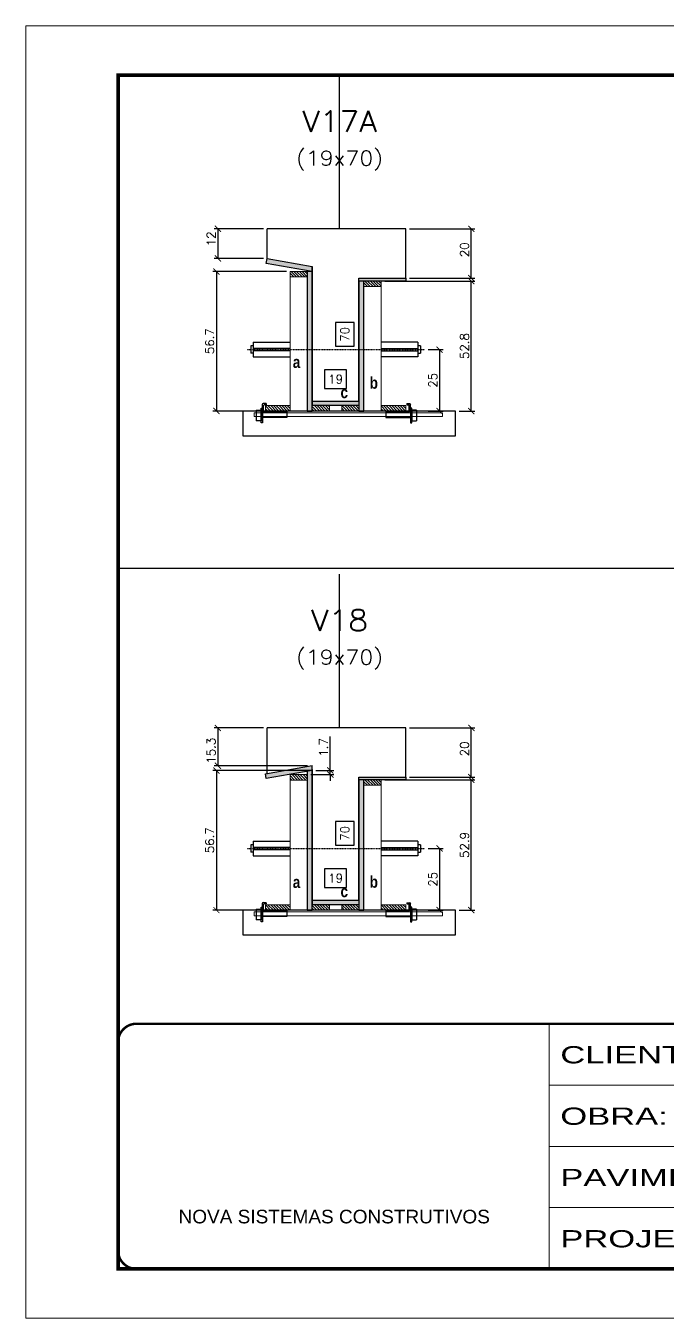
# Model space of a CAD drawing. Extents: x 137137 to 143418, y 10464 to 34486.
# Drawn here: x 137137 to 137658, y 29990 to 31040 of the extents above; entities that cross this region are included whole.
import ezdxf
from ezdxf.enums import TextEntityAlignment as Align

# ---------------------------------------------------------------- set-up
doc = ezdxf.new("R2010")
doc.units = 0
for name, pattern in [('CONTINUO', [0]), ('DASHED', [0.75, 0.5, -0.25]), ('HIDDEN', [0.375, 0.25, -0.125])]:
    doc.linetypes.add(name, pattern=pattern)
for name, color, linetype in [('barrote', 251, 'Continuous'), ('COTA', 241, 'Continuous'), ('Cota Seção (2x)', 4, 'Continuous'), ('detalhes', 4, 'Continuous'), ('Painéis', 200, 'Continuous'), ('presilha', 1, 'Continuous'), ('TENSOR', 3, 'Continuous'), ('Texto de Titulo', 7, 'Continuous'), ('Texto Qtd Sarr', 242, 'Continuous')]:
    doc.layers.add(name, color=color, linetype=linetype)
for name, color, linetype, lineweight in [('CONCRETO', 251, 'Continuous', 25), ('Folhas', 255, 'Continuous', 9), ('Hachura', 251, 'Continuous', 9), ('Madeira', 126, 'Continuous', 18), ('SARRAFO DE PRESSAO', 251, 'DASHED', 9), ('SCO-___-LAJ', 2, 'Continuous', 0), ('Texto Seção', 7, 'Continuous', 15)]:
    doc.layers.add(name, color=color, linetype=linetype, lineweight=lineweight)
doc.styles.add('ARIAL', font='arial.ttf')
doc.styles.add('Romans', font='romans.shx')
doc.styles.add('TECNICA', font='techb___.ttf', dxfattribs={"height": 10})
doc.styles.add('Tecnologia', font='')
doc.styles.get('Tecnologia').set_extended_font_data('Forgotten Futurist')
doc.dimstyles.new('Cota Seção (2x)', dxfattribs={"dimtxt": 7, "dimasz": 5, "dimexe": 3, "dimexo": 3, "dimgap": 2, "dimtad": 3, "dimdec": 1, "dimlfac": 0.5, "dimzin": 12, "dimdsep": 46, "dimtxsty": 'Romans', "dimblk": 'ARCHTICK', "dimcen": 0, "dimclrd": 4, "dimclre": 4, "dimclrt": 1, "dimadec": 1, "dimazin": 3, "dimtfac": 1, "dimtdec": 1, "dimtmove": 0, "dimatfit": 3, "dimldrblk": 'OBLIQUE', "dimfxl": 1, "dimtolj": 1, "dimtzin": 12, "dimarcsym": 0})
doc.dimstyles.new('Cota Seção interna', dxfattribs={"dimtxt": 7, "dimasz": 6, "dimexe": 0.18, "dimexo": 2, "dimgap": -4, "dimtad": 3, "dimdec": 1, "dimlfac": 0.5, "dimzin": 12, "dimdsep": 46, "dimtxsty": 'Romans', "dimblk": 'ARCHTICK', "dimcen": 0.09, "dimse1": 1, "dimse2": 1, "dimsd1": 1, "dimsd2": 1, "dimclrd": 180, "dimclre": 5, "dimclrt": 1, "dimadec": 0, "dimazin": 3, "dimtfac": 1, "dimtdec": 1, "dimtofl": 0, "dimtmove": 0, "dimatfit": 3, "dimldrblk": 'ARCHTICK', "dimfxl": 1, "dimtolj": 1, "dimtzin": 0, "dimarcsym": 0})

# ---------------------------------------------------------------- blocks, each defined once
blk = doc.blocks.new('9999999999')
at = {"color": 30, "linetype": 'CONTINUO'}
for p, q in [((98564.6, 34230.2), (98564.6, 34429.4)), ((98564.6, 34379.6), (99584, 34379.6)), ((98564.6, 34329.8), (99488, 34329.8)), ((98564.6, 34280), (99488, 34280))]:
    blk.add_line(p, q, dxfattribs=at)
at = {"color": 30, "linetype": 'CONTINUO', "const_width": 2}
blk.add_lwpolyline([(99584, 34230.2), (99584, 34414.4, 0.414214), (99569, 34429.4), (98229, 34429.4, 0.414214), (98214, 34414.4), (98214, 34245.2, 0.414214), (98229, 34230.2), (99584, 34230.2)], format="xyb", dxfattribs=at)
at = {"layer": 'Folhas'}
blk.add_lwpolyline([(98139, 34190.2), (99624, 34190.2), (99624, 35240.2), (98139, 35240.2)], close=True, dxfattribs=at)
at = {"layer": 'Folhas', "color": 30, "const_width": 3}
blk.add_lwpolyline([(98214, 34230.2), (99584, 34230.2), (99584, 35200.2), (98214, 35200.2)], close=True, dxfattribs=at)
at = {"color": 7, "linetype": 'Continuous', "ltscale": 5, "style": 'ARIAL'}
blk.add_text('NOVA SISTEMAS CONSTRUTIVOS', height=11.059, dxfattribs=at).set_placement((98263.2, 34267.2))
at = {"layer": 'Folhas', "color": 7, "style": 'Tecnologia', "width": 1.5}
for s, p in [('CLIENTE:', (98573.7, 34397.2)), ('OBRA:', (98573.7, 34347.3)), ('PAVIMENTO:', (98573.7, 34297.5)), ('PROJETO:', (98573.7, 34247.7))]:
    blk.add_text(s, height=14, dxfattribs=at).set_placement(p)
blk = doc.blocks.new('titulo1')
at = {"layer": 'Defpoints', "color": 252, "linetype": 'HIDDEN', "ltscale": 2}
blk.add_line((0, 0), (0, 125), dxfattribs=at)
at = {"layer": 'Defpoints', "style": 'Romans', "oblique": 15}
blk.add_attdef('FOLHA', text='', height=10, dxfattribs=at).set_placement((0, 15.6), align=Align.MIDDLE_CENTER)
at = {"layer": 'Texto Qtd Sarr', "color": 3, "style": 'Romans', "oblique": 15}
for tag, height, p in [('TITULO', 17, (0, 71.4)), ('SEÇÃO', 12, (0, 41.5))]:
    blk.add_attdef(tag, text='', height=height, dxfattribs=at).set_placement(p, align=Align.MIDDLE_CENTER)
blk = doc.blocks.new('*D41')
at = {"layer": 'Cota Seção (2x)', "color": 180, "lineweight": -2, "transparency": 16777216}
for p, q in [((137404.2, 30799.1), (137389.2, 30799.1)), ((137389.2, 30799.1), (137389.2, 30779.8)), ((137404.2, 30779.8), (137404.2, 30799.1)), ((137389.2, 30779.8), (137404.2, 30779.8))]:
    blk.add_line(p, q, dxfattribs=at)
at = {"layer": 'Defpoints', "color": 0, "transparency": 16777216}
for p in [(137408.2, 30875.1), (137408.2, 30875.1), (137408.2, 30735.1)]:
    blk.add_point(p, dxfattribs=at)
at = {"layer": 'Cota Seção (2x)', "color": 1, "transparency": 16777216, "insert": (137396.7, 30789.4), "char_height": 7, "attachment_point": 5, "rotation": 90, "style": 'Romans'}
blk.add_mtext('\\A1;70', dxfattribs=at)
blk = doc.blocks.new('_ArchTick')
at = {"color": 0, "linetype": 'ByBlock', "const_width": 0.15}
blk.add_lwpolyline([(-0.5, -0.5), (0.5, 0.5)], dxfattribs=at)
blk = doc.blocks.new('PRESILHA METÁLICA 1')
at = {"layer": 'presilha'}
for p, q in [((7.5, 10.6), (7.5, 19.9)), ((12, 21), (8.6, 21)), ((9, 11.6), (9, 18.9)), ((12, 19.5), (9.6, 19.5)), ((12, 21), (12, 19.5)), ((0, 13), (6, 13)), ((0, 13), (0, 0)), ((6, 0), (0, 0)), ((6, 15.5), (7.5, 15.5)), ((6, -2.5), (6, 15.5)), ((6, 13), (6, 0)), ((7.5, 15.5), (7.5, -2.5)), ((37.5, 4.1), (7.5, 4.1)), ((37.5, 11), (9.6, 11)), ((37.5, 11), (37.5, 4.1)), ((7.5, -2.5), (6, -2.5))]:
    blk.add_line(p, q, dxfattribs=at)
for centre, radius, start, end in [((8.6, 19.9), 1.14, 90, 180), ((9.6, 18.9), 0.57, 90, 180), ((9.6, 11.6), 0.57, 180, 270)]:
    blk.add_arc(centre, radius, start, end, dxfattribs=at)
blk = doc.blocks.new('*D46')
at = {"layer": 'Cota Seção (2x)', "color": 180, "lineweight": -2, "transparency": 16777216}
for p, q in [((137398.2, 30760.5), (137380.2, 30760.5)), ((137380.2, 30760.5), (137380.2, 30745.5)), ((137398.2, 30745.5), (137398.2, 30760.5)), ((137380.2, 30745.5), (137398.2, 30745.5))]:
    blk.add_line(p, q, dxfattribs=at)
at = {"layer": 'Defpoints', "color": 0, "transparency": 16777216}
for p in [(137408.2, 30741.5), (137370.2, 30727.1), (137408.2, 30727.1)]:
    blk.add_point(p, dxfattribs=at)
at = {"layer": 'Cota Seção (2x)', "color": 1, "transparency": 16777216, "insert": (137389.2, 30753), "char_height": 7, "attachment_point": 5, "style": 'Romans'}
blk.add_mtext('\\A1;19', dxfattribs=at)
blk = doc.blocks.new('*D443')
at = {"layer": 'COTA', "color": 4, "lineweight": -2, "transparency": 16777216}
for p, q in [((137349.2, 30840.5), (137289.3, 30840.5)), ((137292.3, 30840.5), (137292.3, 30727.1)), ((137349.2, 30727.1), (137289.3, 30727.1))]:
    blk.add_line(p, q, dxfattribs=at)
at = {"layer": 'Defpoints', "color": 0, "transparency": 16777216}
for p in [(137352.2, 30840.5), (137292.3, 30727.1), (137352.2, 30727.1)]:
    blk.add_point(p, dxfattribs=at)
at = {"layer": 'COTA', "color": 4, "lineweight": -2, "transparency": 16777216, "xscale": 5, "yscale": 5, "zscale": 5}
for p, rotation in [((137292.3, 30840.5), 90), ((137292.3, 30727.1), 270)]:
    blk.add_blockref('_ArchTick', p, dxfattribs=dict(at, rotation=rotation))
at = {"layer": 'COTA', "color": 1, "transparency": 16777216, "insert": (137286.8, 30783.8), "char_height": 7, "attachment_point": 5, "rotation": 90, "style": 'Romans'}
blk.add_mtext('\\A1;56.7', dxfattribs=at)
blk = doc.blocks.new('_Oblique')
at = {"color": 0, "linetype": 'ByBlock', "lineweight": -2}
blk.add_line((-0.5, -0.5), (0.5, 0.5), dxfattribs=at)
blk = doc.blocks.new('*D444')
at = {"layer": 'COTA', "color": 4, "lineweight": -2, "transparency": 16777216}
for p, q in [((137464.5, 30777), (137476.8, 30777)), ((137473.8, 30777), (137473.8, 30727.1)), ((137464.5, 30727.1), (137476.8, 30727.1))]:
    blk.add_line(p, q, dxfattribs=at)
at = {"layer": 'Defpoints', "color": 0, "transparency": 16777216}
for p in [(137461.5, 30777), (137461.5, 30727.1), (137473.8, 30727.1)]:
    blk.add_point(p, dxfattribs=at)
at = {"layer": 'COTA', "color": 4, "lineweight": -2, "transparency": 16777216, "xscale": 5, "yscale": 5, "zscale": 5}
for p, rotation in [((137473.8, 30777), 90), ((137473.8, 30727.1), 270)]:
    blk.add_blockref('_ArchTick', p, dxfattribs=dict(at, rotation=rotation))
at = {"layer": 'COTA', "color": 1, "transparency": 16777216, "insert": (137468.3, 30752), "char_height": 7, "attachment_point": 5, "rotation": 90, "style": 'Romans'}
blk.add_mtext('\\A1;25', dxfattribs=at)
blk = doc.blocks.new('*D445')
at = {"layer": 'COTA', "color": 4, "lineweight": -2, "transparency": 16777216}
for p, q in [((137330.5, 30875.1), (137290.5, 30875.1)), ((137293.5, 30875.1), (137293.5, 30851)), ((137330.5, 30851), (137290.5, 30851))]:
    blk.add_line(p, q, dxfattribs=at)
at = {"layer": 'Defpoints', "color": 0, "transparency": 16777216}
for p in [(137333.5, 30875.1), (137293.5, 30851), (137333.5, 30851)]:
    blk.add_point(p, dxfattribs=at)
at = {"layer": 'COTA', "color": 4, "lineweight": -2, "transparency": 16777216, "xscale": 5, "yscale": 5, "zscale": 5}
for p, rotation in [((137293.5, 30875.1), 90), ((137293.5, 30851), 270)]:
    blk.add_blockref('_ArchTick', p, dxfattribs=dict(at, rotation=rotation))
at = {"layer": 'COTA', "color": 1, "transparency": 16777216, "insert": (137288, 30867), "char_height": 7, "attachment_point": 5, "rotation": 90, "style": 'Romans'}
blk.add_mtext('\\A1;12', dxfattribs=at)
blk = doc.blocks.new('*D446')
at = {"layer": 'COTA', "color": 4, "lineweight": -2, "transparency": 16777216}
for p, q in [((137429.2, 30832.7), (137502.6, 30832.7)), ((137499.6, 30727.1), (137499.6, 30832.7)), ((137489.8, 30727.1), (137502.6, 30727.1))]:
    blk.add_line(p, q, dxfattribs=at)
at = {"layer": 'Defpoints', "color": 0, "transparency": 16777216}
for p in [(137426.2, 30832.7), (137499.6, 30832.7), (137486.8, 30727.1)]:
    blk.add_point(p, dxfattribs=at)
at = {"layer": 'COTA', "color": 4, "lineweight": -2, "transparency": 16777216, "xscale": 5, "yscale": 5, "zscale": 5}
for p, rotation in [((137499.6, 30832.7), 90), ((137499.6, 30727.1), 270)]:
    blk.add_blockref('_ArchTick', p, dxfattribs=dict(at, rotation=rotation))
at = {"layer": 'COTA', "color": 1, "transparency": 16777216, "insert": (137494.1, 30779.9), "char_height": 7, "attachment_point": 5, "rotation": 90, "style": 'Romans'}
blk.add_mtext('\\A1;52.8', dxfattribs=at)
blk = doc.blocks.new('*D47')
at = {"layer": 'COTA', "color": 4, "lineweight": -2, "transparency": 16777216}
for p, q in [((137449.2, 30875.1), (137502.6, 30875.1)), ((137499.6, 30835.1), (137499.6, 30875.1)), ((137449.2, 30835.1), (137502.6, 30835.1))]:
    blk.add_line(p, q, dxfattribs=at)
at = {"layer": 'Defpoints', "color": 0, "transparency": 16777216}
for p in [(137446.2, 30875.1), (137499.6, 30875.1), (137446.2, 30835.1)]:
    blk.add_point(p, dxfattribs=at)
at = {"layer": 'COTA', "color": 4, "lineweight": -2, "transparency": 16777216, "xscale": 5, "yscale": 5, "zscale": 5}
for p, rotation in [((137499.6, 30875.1), 90), ((137499.6, 30835.1), 270)]:
    blk.add_blockref('_ArchTick', p, dxfattribs=dict(at, rotation=rotation))
at = {"layer": 'COTA', "color": 1, "transparency": 16777216, "insert": (137494.1, 30858.1), "char_height": 7, "attachment_point": 5, "rotation": 90, "style": 'Romans'}
blk.add_mtext('\\A1;20', dxfattribs=at)
blk = doc.blocks.new('*D54')
at = {"layer": 'Cota Seção (2x)', "color": 180, "lineweight": -2, "transparency": 16777216}
for p, q in [((137404.2, 30393.6), (137389.2, 30393.6)), ((137389.2, 30393.6), (137389.2, 30374.3)), ((137404.2, 30374.3), (137404.2, 30393.6)), ((137389.2, 30374.3), (137404.2, 30374.3))]:
    blk.add_line(p, q, dxfattribs=at)
at = {"layer": 'Defpoints', "color": 0, "transparency": 16777216}
for p in [(137408.2, 30469.6), (137408.2, 30469.6), (137408.2, 30329.6)]:
    blk.add_point(p, dxfattribs=at)
at = {"layer": 'Cota Seção (2x)', "color": 1, "transparency": 16777216, "insert": (137396.7, 30384), "char_height": 7, "attachment_point": 5, "rotation": 90, "style": 'Romans'}
blk.add_mtext('\\A1;70', dxfattribs=at)
blk = doc.blocks.new('*D55')
at = {"layer": 'Cota Seção (2x)', "color": 180, "lineweight": -2, "transparency": 16777216}
for p, q in [((137398.2, 30355), (137380.2, 30355)), ((137380.2, 30355), (137380.2, 30340)), ((137398.2, 30340), (137398.2, 30355)), ((137380.2, 30340), (137398.2, 30340))]:
    blk.add_line(p, q, dxfattribs=at)
at = {"layer": 'Defpoints', "color": 0, "transparency": 16777216}
for p in [(137408.2, 30336), (137370.2, 30321.6), (137408.2, 30321.6)]:
    blk.add_point(p, dxfattribs=at)
at = {"layer": 'Cota Seção (2x)', "color": 1, "transparency": 16777216, "insert": (137389.2, 30347.5), "char_height": 7, "attachment_point": 5, "style": 'Romans'}
blk.add_mtext('\\A1;19', dxfattribs=at)
blk = doc.blocks.new('*D475')
at = {"layer": 'COTA', "color": 4, "lineweight": -2, "transparency": 16777216}
for p, q in [((137367.2, 30435), (137289.3, 30435)), ((137292.3, 30435), (137292.3, 30321.6)), ((137349.2, 30321.6), (137289.3, 30321.6))]:
    blk.add_line(p, q, dxfattribs=at)
at = {"layer": 'Defpoints', "color": 0, "transparency": 16777216}
for p in [(137370.2, 30435), (137292.3, 30321.6), (137352.2, 30321.6)]:
    blk.add_point(p, dxfattribs=at)
at = {"layer": 'COTA', "color": 4, "lineweight": -2, "transparency": 16777216, "xscale": 5, "yscale": 5, "zscale": 5}
for p, rotation in [((137292.3, 30435), 90), ((137292.3, 30321.6), 270)]:
    blk.add_blockref('_ArchTick', p, dxfattribs=dict(at, rotation=rotation))
at = {"layer": 'COTA', "color": 1, "transparency": 16777216, "insert": (137286.8, 30378.3), "char_height": 7, "attachment_point": 5, "rotation": 90, "style": 'Romans'}
blk.add_mtext('\\A1;56.7', dxfattribs=at)
blk = doc.blocks.new('*D476')
at = {"layer": 'COTA', "color": 4, "lineweight": -2, "transparency": 16777216}
for p, q in [((137464.5, 30371.6), (137476.8, 30371.6)), ((137473.8, 30371.6), (137473.8, 30321.6)), ((137464.5, 30321.6), (137476.8, 30321.6))]:
    blk.add_line(p, q, dxfattribs=at)
at = {"layer": 'Defpoints', "color": 0, "transparency": 16777216}
for p in [(137461.5, 30371.6), (137461.5, 30321.6), (137473.8, 30321.6)]:
    blk.add_point(p, dxfattribs=at)
at = {"layer": 'COTA', "color": 4, "lineweight": -2, "transparency": 16777216, "xscale": 5, "yscale": 5, "zscale": 5}
for p, rotation in [((137473.8, 30371.6), 90), ((137473.8, 30321.6), 270)]:
    blk.add_blockref('_ArchTick', p, dxfattribs=dict(at, rotation=rotation))
at = {"layer": 'COTA', "color": 1, "transparency": 16777216, "insert": (137468.3, 30346.6), "char_height": 7, "attachment_point": 5, "rotation": 90, "style": 'Romans'}
blk.add_mtext('\\A1;25', dxfattribs=at)
blk = doc.blocks.new('*D477')
at = {"layer": 'COTA', "color": 4, "lineweight": -2, "transparency": 16777216}
for p, q in [((137330.5, 30469.6), (137290.5, 30469.6)), ((137293.5, 30469.6), (137293.5, 30438.9)), ((137366.5, 30438.9), (137290.5, 30438.9))]:
    blk.add_line(p, q, dxfattribs=at)
at = {"layer": 'Defpoints', "color": 0, "transparency": 16777216}
for p in [(137333.5, 30469.6), (137293.5, 30438.9), (137369.5, 30438.9)]:
    blk.add_point(p, dxfattribs=at)
at = {"layer": 'COTA', "color": 4, "lineweight": -2, "transparency": 16777216, "xscale": 5, "yscale": 5, "zscale": 5}
for p, rotation in [((137293.5, 30469.6), 90), ((137293.5, 30438.9), 270)]:
    blk.add_blockref('_ArchTick', p, dxfattribs=dict(at, rotation=rotation))
at = {"layer": 'COTA', "color": 1, "transparency": 16777216, "insert": (137288, 30451.1), "char_height": 7, "attachment_point": 5, "rotation": 90, "style": 'Romans'}
blk.add_mtext('\\A1;15.3', dxfattribs=at)
blk = doc.blocks.new('*D478')
at = {"layer": 'COTA', "color": 4, "lineweight": -2, "transparency": 16777216}
for p, q in [((137429.2, 30427.4), (137502.6, 30427.4)), ((137499.6, 30321.6), (137499.6, 30427.4)), ((137489.8, 30321.6), (137502.6, 30321.6))]:
    blk.add_line(p, q, dxfattribs=at)
at = {"layer": 'Defpoints', "color": 0, "transparency": 16777216}
for p in [(137426.2, 30427.4), (137499.6, 30427.4), (137486.8, 30321.6)]:
    blk.add_point(p, dxfattribs=at)
at = {"layer": 'COTA', "color": 4, "lineweight": -2, "transparency": 16777216, "xscale": 5, "yscale": 5, "zscale": 5}
for p, rotation in [((137499.6, 30427.4), 90), ((137499.6, 30321.6), 270)]:
    blk.add_blockref('_ArchTick', p, dxfattribs=dict(at, rotation=rotation))
at = {"layer": 'COTA', "color": 1, "transparency": 16777216, "insert": (137494.1, 30374.5), "char_height": 7, "attachment_point": 5, "rotation": 90, "style": 'Romans'}
blk.add_mtext('\\A1;52.9', dxfattribs=at)
blk = doc.blocks.new('*D56')
at = {"layer": 'COTA', "color": 4, "lineweight": -2, "transparency": 16777216}
for p, q in [((137449.2, 30469.6), (137502.6, 30469.6)), ((137499.6, 30429.6), (137499.6, 30469.6)), ((137449.2, 30429.6), (137502.6, 30429.6))]:
    blk.add_line(p, q, dxfattribs=at)
at = {"layer": 'Defpoints', "color": 0, "transparency": 16777216}
for p in [(137446.2, 30469.6), (137499.6, 30469.6), (137446.2, 30429.6)]:
    blk.add_point(p, dxfattribs=at)
at = {"layer": 'COTA', "color": 4, "lineweight": -2, "transparency": 16777216, "xscale": 5, "yscale": 5, "zscale": 5}
for p, rotation in [((137499.6, 30469.6), 90), ((137499.6, 30429.6), 270)]:
    blk.add_blockref('_ArchTick', p, dxfattribs=dict(at, rotation=rotation))
at = {"layer": 'COTA', "color": 1, "transparency": 16777216, "insert": (137494.1, 30452.6), "char_height": 7, "attachment_point": 5, "rotation": 90, "style": 'Romans'}
blk.add_mtext('\\A1;20', dxfattribs=at)
blk = doc.blocks.new('*D503')
at = {"layer": 'COTA', "color": 4, "lineweight": -2, "transparency": 16777216}
for p, q in [((137384.9, 30435), (137384.9, 30462.7)), ((137369.2, 30431.7), (137387.9, 30431.7)), ((137373.2, 30435), (137387.9, 30435)), ((137384.9, 30431.7), (137384.9, 30435)), ((137384.9, 30431.7), (137384.9, 30426.7))]:
    blk.add_line(p, q, dxfattribs=at)
at = {"layer": 'Defpoints', "color": 0, "transparency": 16777216}
for p in [(137366.2, 30431.7), (137370.2, 30435), (137384.9, 30435)]:
    blk.add_point(p, dxfattribs=at)
at = {"layer": 'COTA', "color": 4, "lineweight": -2, "transparency": 16777216, "xscale": 5, "yscale": 5, "zscale": 5}
for p, rotation in [((137384.9, 30435), 270), ((137384.9, 30431.7), 90)]:
    blk.add_blockref('_ArchTick', p, dxfattribs=dict(at, rotation=rotation))
at = {"layer": 'COTA', "color": 1, "transparency": 16777216, "insert": (137379.4, 30453.8), "char_height": 7, "attachment_point": 5, "rotation": 90, "style": 'Romans'}
blk.add_mtext('\\A1;1.7', dxfattribs=at)

msp = doc.modelspace()

# ---------------------------------------------------------------- hatches: boundary and pattern name
at = {"layer": 'Hachura'}
h = msp.add_hatch(color=256, dxfattribs=at)
h.dxf.hatch_style = 1
h.paths.add_polyline_path([(137370.24, 30840.45), (137370.24, 30844.51), (137333.52, 30850.99), (137332.82, 30847.05)])
h = msp.add_hatch(dxfattribs=at)
h.set_pattern_fill('ANSI31', color=256, scale=0.5, angle=270, style=0)
h.set_pattern_definition([(315, (160258.064, 22532.807), (1.12253202, 1.12253202), [])])
h.paths.add_polyline_path([(137352.24, 30836.05), (137352.24, 30840.45), (137366.24, 30840.45), (137366.24, 30836.05)])
h = msp.add_hatch(color=256, dxfattribs=at)
h.dxf.hatch_style = 1
h.paths.add_polyline_path([(137370.24, 30840.45), (137366.24, 30840.45), (137366.24, 30727.05), (137370.24, 30727.05)])
h = msp.add_hatch(color=256, dxfattribs=at)
h.dxf.hatch_style = 1
h.paths.add_polyline_path([(137408.24, 30832.65), (137408.24, 30835.05), (137446.24, 30835.05), (137446.24, 30832.65)])
h = msp.add_hatch(color=256, dxfattribs=at)
h.dxf.hatch_style = 1
h.paths.add_polyline_path([(137412.24, 30832.65), (137408.24, 30832.65), (137408.24, 30727.05), (137412.24, 30727.05)])
h = msp.add_hatch(dxfattribs=at)
h.set_pattern_fill('ANSI31', color=256, scale=0.5, angle=270, style=0)
h.set_pattern_definition([(315, (160318.064, 22525.007), (1.12253202, 1.12253202), [])])
h.paths.add_polyline_path([(137412.24, 30828.25), (137412.24, 30832.65), (137426.24, 30832.65), (137426.24, 30828.25)])
h = msp.add_hatch(color=256, dxfattribs=at)
h.dxf.hatch_style = 1
h.paths.add_polyline_path([(137370.25, 30731.45), (137370.25, 30735.05), (137408.24, 30735.05), (137408.24, 30731.45)])
h = msp.add_hatch(dxfattribs=at)
h.set_pattern_fill('ANSI31', color=256, scale=0.5, angle=270, style=0)
h.set_pattern_definition([(315, (160224.064, 22497.407), (1.12253202, 1.12253202), [])])
h.paths.add_polyline_path([(137352.24, 30727.05), (137352.24, 30731.45), (137332.24, 30731.45), (137332.24, 30727.05)])
h = msp.add_hatch(dxfattribs=at)
h.set_pattern_fill('ANSI31', color=256, scale=0.5, angle=270, style=0)
h.set_pattern_definition([(315, (160326.866, 22497.407), (1.12253202, 1.12253202), [])])
h.paths.add_polyline_path([(137370.25, 30727.05), (137370.25, 30731.45), (137384.25, 30731.45), (137384.25, 30727.05)])
h = msp.add_hatch(dxfattribs=at)
h.set_pattern_fill('ANSI31', color=256, scale=0.5, angle=270, style=0)
h.set_pattern_definition([(315, (160326.864, 22497.407), (1.12253202, 1.12253202), [])])
h.paths.add_polyline_path([(137408.24, 30727.05), (137408.24, 30731.45), (137394.24, 30731.45), (137394.24, 30727.05)])
h = msp.add_hatch(dxfattribs=at)
h.set_pattern_fill('ANSI31', color=256, scale=0.5, angle=270, style=0)
h.set_pattern_definition([(315, (160318.064, 22497.407), (1.12253202, 1.12253202), [])])
h.paths.add_polyline_path([(137446.24, 30727.05), (137446.24, 30731.45), (137426.24, 30731.45), (137426.24, 30727.05)])
h = msp.add_hatch(color=256, dxfattribs=at)
h.dxf.hatch_style = 1
h.paths.add_polyline_path([(137370.24, 30435), (137370.24, 30439.06), (137332.13, 30432.34), (137332.82, 30428.4)])
h = msp.add_hatch(dxfattribs=at)
h.set_pattern_fill('ANSI31', color=256, scale=0.5, angle=270, style=0)
h.set_pattern_definition([(315, (8116.2905, -1860.9493), (1.122532015, 1.122532015), [])])
h.paths.add_polyline_path([(137352.24, 30431.67), (137352.24, 30427.27), (137366.24, 30427.27), (137366.24, 30431.67)])
h = msp.add_hatch(color=256, dxfattribs=at)
h.dxf.hatch_style = 1
h.paths.add_polyline_path([(137370.24, 30435), (137366.24, 30435), (137366.24, 30321.6), (137370.24, 30321.6)])
h = msp.add_hatch(color=256, dxfattribs=at)
h.dxf.hatch_style = 1
h.paths.add_polyline_path([(137408.24, 30427.4), (137408.24, 30429.6), (137446.24, 30429.6), (137446.24, 30427.4)])
h = msp.add_hatch(color=256, dxfattribs=at)
h.dxf.hatch_style = 1
h.paths.add_polyline_path([(137412.24, 30427.4), (137408.24, 30427.4), (137408.24, 30321.6), (137412.24, 30321.6)])
h = msp.add_hatch(dxfattribs=at)
h.set_pattern_fill('ANSI31', color=256, scale=0.5, angle=270, style=0)
h.set_pattern_definition([(315, (160318.064, 22119.7538), (1.12253202, 1.12253202), [])])
h.paths.add_polyline_path([(137412.24, 30423), (137412.24, 30427.4), (137426.24, 30427.4), (137426.24, 30423)])
h = msp.add_hatch(dxfattribs=at)
h.set_pattern_fill('ANSI31', color=256, scale=0.5, angle=270, style=0)
h.set_pattern_definition([(315, (160224.064, 22091.9538), (1.12253202, 1.12253202), [])])
h.paths.add_polyline_path([(137352.24, 30321.6), (137352.24, 30326), (137332.24, 30326), (137332.24, 30321.6)])
h = msp.add_hatch(color=256, dxfattribs=at)
h.dxf.hatch_style = 1
h.paths.add_polyline_path([(137370.25, 30326), (137370.25, 30329.6), (137408.24, 30329.6), (137408.24, 30326)])
h = msp.add_hatch(dxfattribs=at)
h.set_pattern_fill('ANSI31', color=256, scale=0.5, angle=270, style=0)
h.set_pattern_definition([(315, (160326.866, 22091.9538), (1.12253202, 1.12253202), [])])
h.paths.add_polyline_path([(137370.25, 30321.6), (137370.25, 30326), (137384.25, 30326), (137384.25, 30321.6)])
h = msp.add_hatch(dxfattribs=at)
h.set_pattern_fill('ANSI31', color=256, scale=0.5, angle=270, style=0)
h.set_pattern_definition([(315, (160326.864, 22091.9538), (1.12253202, 1.12253202), [])])
h.paths.add_polyline_path([(137408.24, 30321.6), (137408.24, 30326), (137394.24, 30326), (137394.24, 30321.6)])
h = msp.add_hatch(dxfattribs=at)
h.set_pattern_fill('ANSI31', color=256, scale=0.5, angle=270, style=0)
h.set_pattern_definition([(315, (160318.064, 22091.9538), (1.12253202, 1.12253202), [])])
h.paths.add_polyline_path([(137446.24, 30321.6), (137446.24, 30326), (137426.24, 30326), (137426.24, 30321.6)])

# ---------------------------------------------------------------- linework, layer by layer
at = {"ltscale": 3}
for p, q in [((137320.24, 30780.02), (137320.24, 30774.02)), ((137322.24, 30780.02), (137320.24, 30780.02)), ((137322.24, 30783.02), (137322.24, 30771.02)), ((137322.24, 30783.02), (137352.24, 30783.02)), ((137352.24, 30778.02), (137322.24, 30778.02)), ((137352.24, 30776.02), (137322.24, 30776.02)), ((137456.24, 30783.02), (137426.24, 30783.02)), ((137426.24, 30778.02), (137456.24, 30778.02)), ((137426.24, 30776.02), (137456.24, 30776.02)), ((137456.24, 30783.02), (137456.24, 30771.02)), ((137458.24, 30780.02), (137456.24, 30780.02)), ((137458.24, 30780.02), (137458.24, 30774.02)), ((137322.24, 30774.02), (137320.24, 30774.02)), ((137322.24, 30771.02), (137352.24, 30771.02)), ((137456.24, 30771.02), (137426.24, 30771.02)), ((137456.24, 30774.02), (137458.24, 30774.02)), ((137322.24, 30377.57), (137322.24, 30365.57)), ((137322.24, 30377.57), (137352.24, 30377.57)), ((137456.24, 30377.57), (137426.24, 30377.57)), ((137456.24, 30377.57), (137456.24, 30365.57)), ((137320.24, 30374.57), (137320.24, 30368.57)), ((137322.24, 30374.57), (137320.24, 30374.57)), ((137322.24, 30368.57), (137320.24, 30368.57)), ((137352.24, 30372.57), (137322.24, 30372.57)), ((137352.24, 30370.57), (137322.24, 30370.57)), ((137426.24, 30372.57), (137456.24, 30372.57)), ((137426.24, 30370.57), (137456.24, 30370.57)), ((137458.24, 30374.57), (137456.24, 30374.57)), ((137456.24, 30368.57), (137458.24, 30368.57)), ((137458.24, 30374.57), (137458.24, 30368.57)), ((137322.24, 30365.57), (137352.24, 30365.57)), ((137456.24, 30365.57), (137426.24, 30365.57))]:
    msp.add_line(p, q, dxfattribs=at)
at = {"layer": 'barrote'}
for points in [[(137313.88, 30707.05), (137486.85, 30707.05), (137486.85, 30727.05), (137313.88, 30727.05)], [(137313.88, 30301.6), (137486.85, 30301.6), (137486.85, 30321.6), (137313.88, 30321.6)]]:
    msp.add_lwpolyline(points, close=True, dxfattribs=at)
at = {"layer": 'CONCRETO'}
for p, q in [((137333.52, 30850.99), (137333.52, 30875.05)), ((137446.24, 30835.05), (137446.24, 30875.05)), ((137333.52, 30432.58), (137333.52, 30469.6)), ((137446.24, 30429.6), (137446.24, 30469.6))]:
    msp.add_line(p, q, dxfattribs=at)
for points in [[(137446.24, 30875.05), (137408.24, 30875.05), (137408.24, 30875.05), (137408.24, 30875.05), (137408.24, 30875.05), (137370.24, 30875.05), (137333.52, 30875.05)], [(137370.24, 30844.45), (137370.24, 30731.45), (137370.25, 30731.45), (137370.25, 30735.05), (137408.24, 30735.05), (137408.24, 30827.65), (137408.24, 30827.65), (137408.24, 30835.05)], [(137446.24, 30469.6), (137408.24, 30469.6), (137408.24, 30469.6), (137408.24, 30469.6), (137408.24, 30469.6), (137370.24, 30469.6), (137333.52, 30469.6)], [(137370.24, 30435.82), (137370.24, 30326), (137370.25, 30326), (137370.25, 30329.6), (137408.24, 30329.6), (137408.24, 30422.4), (137408.24, 30422.4), (137408.24, 30429.6)]]:
    msp.add_lwpolyline(points, dxfattribs=at)
at = {"layer": 'COTA', "linetype": 'ByBlock'}
msp.add_line((137212.29, 30599.48), (138582.29, 30599.48), dxfattribs=at)
at = {"layer": 'Madeira'}
for points in [[(137352.24, 30836.05), (137352.24, 30840.45), (137366.24, 30840.45), (137366.24, 30836.05)], [(137352.24, 30840.45), (137366.24, 30840.45), (137366.24, 30727.05), (137352.24, 30727.05)], [(137412.24, 30828.25), (137412.24, 30832.65), (137426.24, 30832.65), (137426.24, 30828.25)], [(137412.24, 30832.65), (137426.24, 30832.65), (137426.24, 30727.05), (137412.24, 30727.05)], [(137352.24, 30727.05), (137352.24, 30731.45), (137332.24, 30731.45), (137332.24, 30727.05)], [(137370.25, 30727.05), (137370.25, 30731.45), (137384.25, 30731.45), (137384.25, 30727.05)], [(137408.24, 30727.05), (137408.24, 30731.45), (137394.24, 30731.45), (137394.24, 30727.05)], [(137446.24, 30727.05), (137446.24, 30731.45), (137426.24, 30731.45), (137426.24, 30727.05)], [(137352.24, 30427.27), (137352.24, 30431.67), (137366.24, 30431.67), (137366.24, 30427.27)], [(137352.24, 30431.67), (137366.24, 30431.67), (137366.24, 30321.6), (137352.24, 30321.6)], [(137412.24, 30423), (137412.24, 30427.4), (137426.24, 30427.4), (137426.24, 30423)], [(137412.24, 30427.4), (137426.24, 30427.4), (137426.24, 30321.6), (137412.24, 30321.6)], [(137352.24, 30321.6), (137352.24, 30326), (137332.24, 30326), (137332.24, 30321.6)], [(137370.25, 30321.6), (137370.25, 30326), (137384.25, 30326), (137384.25, 30321.6)], [(137408.24, 30321.6), (137408.24, 30326), (137394.24, 30326), (137394.24, 30321.6)], [(137446.24, 30321.6), (137446.24, 30326), (137426.24, 30326), (137426.24, 30321.6)]]:
    msp.add_lwpolyline(points, close=True, dxfattribs=at)
at = {"layer": 'Painéis'}
for p, q in [((137370.24, 30840.45), (137370.24, 30844.51)), ((137370.24, 30435), (137370.24, 30439.06))]:
    msp.add_line(p, q, dxfattribs=at)
for points in [[(137370.24, 30840.45), (137332.82, 30847.05), (137333.52, 30850.99), (137370.24, 30844.51)], [(137370.24, 30435), (137332.82, 30428.4), (137332.13, 30432.34), (137370.24, 30439.06)]]:
    msp.add_lwpolyline(points, dxfattribs=at)
for points in [[(137370.24, 30840.45), (137366.24, 30840.45), (137366.24, 30727.05), (137370.24, 30727.05)], [(137408.24, 30832.65), (137408.24, 30835.05), (137446.24, 30835.05), (137446.24, 30832.65)], [(137412.24, 30832.65), (137408.24, 30832.65), (137408.24, 30727.05), (137412.24, 30727.05)], [(137370.25, 30731.45), (137370.25, 30735.05), (137408.24, 30735.05), (137408.24, 30731.45)], [(137370.24, 30435), (137366.24, 30435), (137366.24, 30321.6), (137370.24, 30321.6)], [(137408.24, 30427.4), (137408.24, 30429.6), (137446.24, 30429.6), (137446.24, 30427.4)], [(137412.24, 30427.4), (137408.24, 30427.4), (137408.24, 30321.6), (137412.24, 30321.6)], [(137370.25, 30326), (137370.25, 30329.6), (137408.24, 30329.6), (137408.24, 30326)]]:
    msp.add_lwpolyline(points, close=True, dxfattribs=at)
at = {"layer": 'SCO-___-LAJ', "color": 1}
for points in [[(137322.88, 30725.72), (137476.19, 30725.72), (137476.19, 30722.52), (137322.88, 30722.52)], [(137322.88, 30320.26), (137476.19, 30320.26), (137476.19, 30317.06), (137322.88, 30317.06)]]:
    msp.add_lwpolyline(points, close=True, dxfattribs=at)
at = {"layer": 'TENSOR', "linetype": 'HIDDEN', "ltscale": 0.5}
for p, q in [((137317.24, 30777.02), (137461.55, 30777.02)), ((137317.24, 30371.57), (137461.55, 30371.57))]:
    msp.add_line(p, q, dxfattribs=at)

# ---------------------------------------------------------------- block references
at = {"layer": 'presilha', "yscale": 0.6666666666666666, "zscale": 0.6666666666666666}
for p, xscale in [((137324.67, 30719.08), 0.6666666666666666), ((137455.11, 30719.08), -0.6666666666666666), ((137324.67, 30313.63), 0.6666666666666666), ((137455.11, 30313.63), -0.6666666666666666)]:
    msp.add_blockref('PRESILHA METÁLICA 1', p, dxfattribs=dict(at, xscale=xscale))
at = {"layer": 'SARRAFO DE PRESSAO', "color": 6, "linetype": 'ByBlock'}
msp.add_blockref('9999999999', (38998.31, -4200.15), dxfattribs=at)
at = {"layer": 'Texto Seção'}
ref = msp.add_blockref('titulo1', (137392.38, 30875.05), dxfattribs=at)
ref.add_attrib('TITULO', 'V17A', dxfattribs={"layer": 'Texto de Titulo', "color": 7, "height": 17, "style": 'Romans', "width": 1.1}).set_placement((137392.38, 30962.55), align=Align.MIDDLE_CENTER)
ref.add_attrib('SEÇÃO', '(19x70)', dxfattribs={"layer": 'Texto de Titulo', "color": 7, "height": 12, "style": 'Romans', "width": 1.1}).set_placement((137392.38, 30932.55), align=Align.MIDDLE_CENTER)
ref = msp.add_blockref('titulo1', (137392.38, 30469.6), dxfattribs=at)
ref.add_attrib('TITULO', 'V18', dxfattribs={"layer": 'Texto de Titulo', "color": 7, "height": 17, "style": 'Romans', "width": 1.1}).set_placement((137392.38, 30557.1), align=Align.MIDDLE_CENTER)
ref.add_attrib('SEÇÃO', '(19x70)', dxfattribs={"layer": 'Texto de Titulo', "color": 7, "height": 12, "style": 'Romans', "width": 1.1}).set_placement((137392.38, 30527.1), align=Align.MIDDLE_CENTER)

# ---------------------------------------------------------------- texts
at = {"layer": 'detalhes', "style": 'TECNICA'}
for s, p in [('a', (137354.41, 30762.08)), ('b', (137416.96, 30745.24)), ('c', (137393.22, 30737.55)), ('a', (137354.41, 30339.57)), ('b', (137416.96, 30339.79)), ('c', (137393.22, 30332.09))]:
    msp.add_text(s, height=9.6, dxfattribs=at).set_placement(p)

# ---------------------------------------------------------------- dimensions: what is measured, and where the dimension line sits
at = {"layer": 'COTA'}
for base, p1, p2, picture, middle in [((137293.54, 30850.99), (137333.52, 30875.05), (137333.52, 30850.99), '*D445', (137293.54, 30867.02)), ((137499.63, 30875.05), (137446.24, 30835.05), (137446.24, 30875.05), '*D47', (137499.63, 30858.05)), ((137293.54, 30438.94), (137333.52, 30469.6), (137369.55, 30438.94), '*D477', (137293.54, 30451.09)), ((137499.63, 30469.6), (137446.24, 30429.6), (137446.24, 30469.6), '*D56', (137499.63, 30452.6))]:
    dim = msp.add_linear_dim(base=base, p1=p1, p2=p2, angle=90, dimstyle='Cota Seção (2x)', dxfattribs=at)
    dim.commit()
    dim.dimension.update_dxf_attribs({"geometry": picture, "text_midpoint": middle, "dimtype": 160})
for base, p1, p2, picture, middle in [((137292.27, 30727.05), (137352.24, 30840.45), (137352.24, 30727.05), '*D443', (137286.77, 30783.75)), ((137499.63, 30832.65), (137486.85, 30727.05), (137426.24, 30832.65), '*D446', (137494.13, 30779.85)), ((137473.82, 30727.05), (137461.55, 30777.02), (137461.55, 30727.05), '*D444', (137468.32, 30752.04)), ((137384.94, 30435), (137366.24, 30431.67), (137370.24, 30435), '*D503', (137379.44, 30453.83)), ((137292.27, 30321.6), (137370.24, 30435), (137352.24, 30321.6), '*D475', (137286.77, 30378.3)), ((137499.63, 30427.4), (137486.85, 30321.6), (137426.24, 30427.4), '*D478', (137494.13, 30374.5)), ((137473.82, 30321.6), (137461.55, 30371.57), (137461.55, 30321.6), '*D476', (137468.32, 30346.58))]:
    dim = msp.add_linear_dim(base=base, p1=p1, p2=p2, angle=90, dimstyle='Cota Seção (2x)', dxfattribs=at)
    dim.commit()
    dim.dimension.update_dxf_attribs({"geometry": picture, "text_midpoint": middle})
at = {"layer": 'Cota Seção (2x)'}
for base, p1, p2, picture, middle in [((137408.24, 30875.05), (137408.24, 30735.05), (137408.24, 30875.05), '*D41', (137408.24, 30789.42)), ((137408.24, 30469.6), (137408.24, 30329.6), (137408.24, 30469.6), '*D54', (137408.24, 30383.97))]:
    dim = msp.add_linear_dim(base=base, p1=p1, p2=p2, angle=90, dimstyle='Cota Seção interna', dxfattribs=at)
    dim.commit()
    dim.dimension.update_dxf_attribs({"geometry": picture, "text_midpoint": middle, "dimtype": 160})
for base, p1, p2, picture, middle in [((137408.24, 30741.47), (137370.25, 30727.05), (137408.24, 30727.05), '*D46', (137389.24, 30741.47)), ((137408.24, 30336.02), (137370.25, 30321.6), (137408.24, 30321.6), '*D55', (137389.24, 30336.02))]:
    dim = msp.add_linear_dim(base=base, p1=p1, p2=p2, dimstyle='Cota Seção interna', dxfattribs=at)
    dim.commit()
    dim.dimension.update_dxf_attribs({"geometry": picture, "text_midpoint": middle, "dimtype": 160})

doc.saveas('drawing.dxf')
